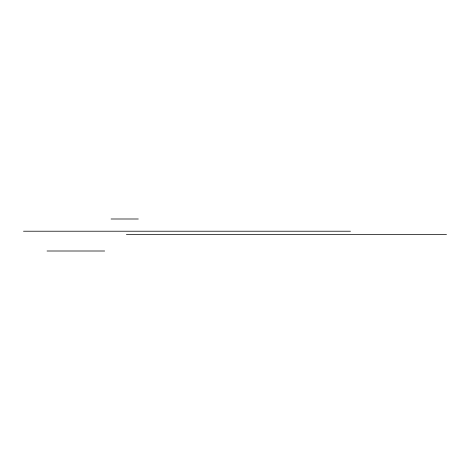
<?xml version="1.0" encoding="UTF-8"?>
<svg xmlns="http://www.w3.org/2000/svg" width="470" height="470" viewBox="0 0 470 470"><rect width="100%" height="100%" fill="white"/><g stroke="black" fill="none" stroke-linecap="round" stroke-linejoin="round"><path stroke-width="0.7" d="M111.067 218.996L138.309 218.996M23.5 231.216L350.467 231.216M126.395 234.648L446.5 234.648M47.047 251.004L104.663 251.004"/></g></svg>
